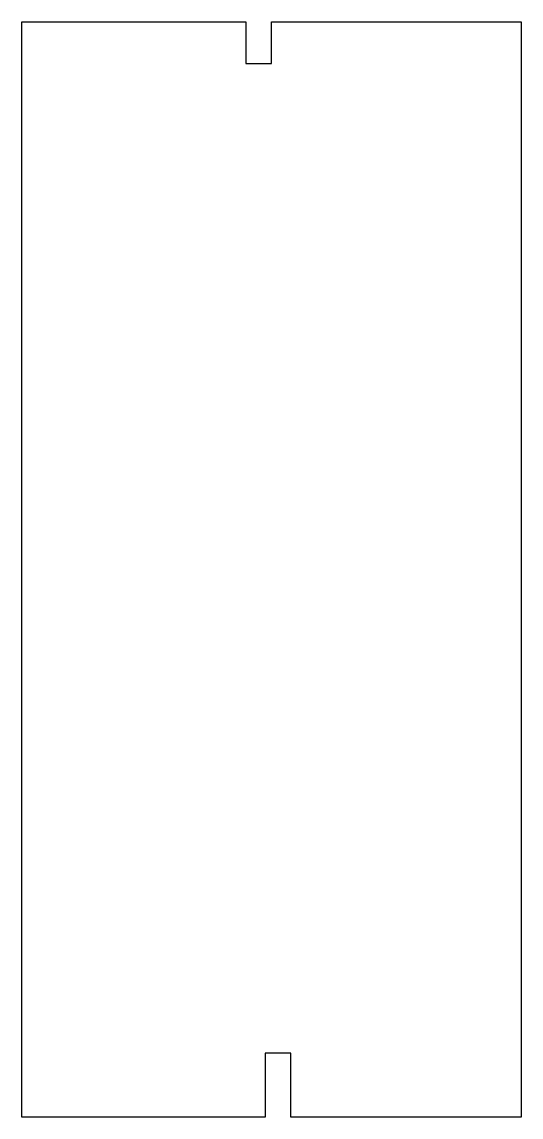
# Model space of a CAD drawing. Extents: x 21 to 99, y 99 to 270.
import ezdxf

# ---------------------------------------------------------------- set-up
doc = ezdxf.new("R2010")
doc.units = 0

msp = doc.modelspace()

# ---------------------------------------------------------------- linework, layer by layer
at = {"layer": 'Layer 1'}
for p, q in [((21, 99), (21, 270)), ((21, 270), (55.998, 270)), ((55.998, 270), (55.998, 263.498)), ((60.003, 263.498), (60.003, 270)), ((60.003, 270), (63.003, 270)), ((63.003, 270), (99, 270)), ((99, 270), (99, 99)), ((55.998, 263.498), (58.998, 263.498)), ((58.998, 263.498), (60.003, 263.498)), ((60.003, 109.002), (58.998, 109.002)), ((58.998, 109.002), (58.998, 99)), ((63.003, 109.002), (60.003, 109.002)), ((63.003, 99), (63.003, 109.002)), ((55.998, 99), (21, 99)), ((21, 99), (21, 99)), ((58.998, 99), (55.998, 99)), ((99, 99), (63.003, 99))]:
    msp.add_line(p, q, dxfattribs=at)

doc.saveas('drawing.dxf')
